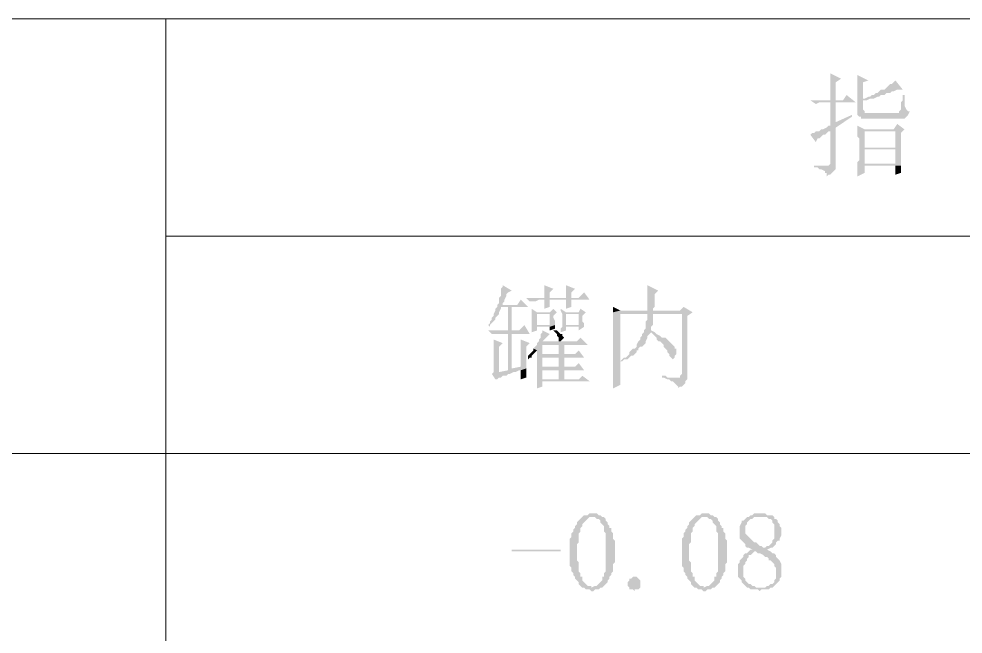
# Model space of a CAD drawing. Header units: millimetres. Extents: x 6 to 291, y 3 to 207.
# Drawn here: x 246.67 to 268.75, y 183.45 to 197.82 of the extents above; entities that cross this region are included whole.
import ezdxf

# ---------------------------------------------------------------- set-up
doc = ezdxf.new("R2010")
doc.units = ezdxf.units.MM

msp = doc.modelspace()

# ---------------------------------------------------------------- hatches: boundary and pattern name
at = {"true_color": 0x00b8b8}
h = msp.add_hatch(color=132, dxfattribs=at)
h.dxf.hatch_style = 2
h.paths.add_polyline_path([(265.64161, 196.553667), (265.64161, 195.918667), (265.76861, 195.918667), (265.76861, 196.342), (265.89561, 196.426667)])
h = msp.add_hatch(color=132, dxfattribs=at)
h.dxf.hatch_style = 2
h.paths.add_polyline_path([(266.27661, 196.511333), (266.27661, 195.707), (266.27661, 195.58), (266.318944, 195.537667), (266.361277, 195.537667), (266.361277, 195.495333), (267.377277, 195.495333), (267.41961, 195.537667), (267.461944, 195.58), (266.572944, 195.622333), (266.445944, 195.622333), (266.445944, 195.664667), (266.40361, 195.707), (266.40361, 195.918667), (266.488277, 195.918667), (266.572944, 195.961), (266.40361, 195.961), (266.40361, 196.342), (266.53061, 196.384333)])
h = msp.add_hatch(color=132, dxfattribs=at)
h.dxf.hatch_style = 2
h.paths.add_polyline_path([(267.16561, 196.384333), (267.123277, 196.342), (267.080944, 196.299667), (267.03861, 196.299667), (266.996277, 196.257333), (266.953944, 196.215), (266.91161, 196.172667), (266.826944, 196.172667), (266.78461, 196.130333), (266.742277, 196.088), (266.699944, 196.088), (266.65761, 196.045667), (266.615277, 196.045667), (266.572944, 196.003333), (266.53061, 196.003333), (266.445944, 195.961), (266.40361, 195.961), (266.65761, 195.961), (266.742277, 196.003333), (266.78461, 196.003333), (266.826944, 196.045667), (266.91161, 196.045667), (266.953944, 196.088), (267.03861, 196.088), (267.080944, 196.130333), (267.123277, 196.130333), (267.207944, 196.172667), (267.334944, 196.172667)])
h = msp.add_hatch(color=132, dxfattribs=at)
h.dxf.hatch_style = 2
h.paths.add_polyline_path([(266.02261, 196.045667), (265.937944, 195.918667), (265.175944, 195.918667), (265.302944, 195.834), (265.38761, 195.876333), (266.234277, 195.876333)])
h = msp.add_hatch(color=132, dxfattribs=at)
h.dxf.hatch_style = 2
h.paths.add_polyline_path([(265.76861, 195.876333), (265.64161, 195.876333), (265.64161, 195.326), (265.76861, 195.410667)])
h = msp.add_hatch(color=132, dxfattribs=at)
h.dxf.hatch_style = 2
h.paths.add_polyline_path([(267.377277, 196.045667), (267.334944, 196.045667), (267.334944, 195.918667), (267.29261, 195.876333), (267.29261, 195.707), (267.250277, 195.664667), (267.250277, 195.622333), (266.572944, 195.622333), (267.461944, 195.58), (267.504277, 195.664667), (267.461944, 195.664667), (267.41961, 195.707), (267.377277, 195.791667), (267.377277, 195.961)])
h = msp.add_hatch(color=132, dxfattribs=at)
h.dxf.hatch_style = 2
h.paths.add_polyline_path([(266.14961, 195.58), (265.76861, 195.410667), (265.64161, 195.326), (265.599277, 195.326), (265.556944, 195.283667), (265.472277, 195.241333), (265.429944, 195.241333), (265.64161, 195.199), (265.64161, 194.437), (265.599277, 194.394667), (265.51461, 194.394667), (265.76861, 194.394667), (265.76861, 195.283667), (266.14961, 195.537667)])
h = msp.add_hatch(color=132, dxfattribs=at)
h.dxf.hatch_style = 2
h.paths.add_polyline_path([(265.429944, 195.241333), (265.38761, 195.199), (265.302944, 195.199), (265.26061, 195.156667), (265.218277, 195.156667), (265.175944, 195.114333), (265.302944, 194.945), (265.345277, 195.029667), (265.38761, 195.029667), (265.429944, 195.072), (265.472277, 195.114333), (265.51461, 195.114333), (265.556944, 195.156667), (265.599277, 195.199), (265.64161, 195.199)])
h = msp.add_hatch(color=132, dxfattribs=at)
h.dxf.hatch_style = 2
h.paths.add_polyline_path([(266.27661, 195.326), (266.27661, 195.199), (267.16561, 195.199), (267.16561, 194.818), (266.445944, 194.818), (266.318944, 194.775667), (267.16561, 194.775667), (267.16561, 194.437), (266.445944, 194.437), (266.27661, 194.394667), (266.27661, 194.140667), (266.445944, 194.225333), (266.445944, 194.394667), (267.29261, 194.394667), (267.29261, 195.156667), (267.377277, 195.241333), (266.445944, 195.241333)])
h = msp.add_hatch(color=132, dxfattribs=at)
h.dxf.hatch_style = 2
h.paths.add_polyline_path([(267.207944, 195.368333), (267.123277, 195.241333), (266.445944, 195.241333), (267.377277, 195.241333)])
h = msp.add_hatch(color=132, dxfattribs=at)
h.dxf.hatch_style = 2
h.paths.add_polyline_path([(266.27661, 195.199), (266.27661, 195.072), (266.318944, 195.029667), (266.318944, 194.775667), (266.445944, 194.818), (266.445944, 195.199), (267.16561, 195.199)])
h = msp.add_hatch(color=132, dxfattribs=at)
h.dxf.hatch_style = 2
h.paths.add_polyline_path([(266.318944, 194.775667), (266.318944, 194.521667), (266.27661, 194.479333), (266.27661, 194.394667), (266.445944, 194.437), (266.445944, 194.775667), (267.16561, 194.775667)])
h = msp.add_hatch(color=132, dxfattribs=at)
h.dxf.hatch_style = 2
h.paths.add_polyline_path([(265.26061, 194.394667), (265.26061, 194.352333), (265.345277, 194.352333), (265.38761, 194.31), (265.429944, 194.31), (265.51461, 194.267667), (265.51461, 194.225333), (265.556944, 194.225333), (265.556944, 194.140667), (265.599277, 194.183), (265.64161, 194.183), (265.683944, 194.225333), (265.726277, 194.267667), (265.76861, 194.31), (265.76861, 194.394667), (265.345277, 194.394667)])
h = msp.add_hatch(color=132, dxfattribs=at)
h.dxf.hatch_style = 2
h.paths.add_polyline_path([(267.29261, 194.394667), (267.16561, 194.394667), (267.16561, 194.183), (267.29261, 194.225333), (267.29261, 194.352333)])
h = msp.add_hatch(color=132, dxfattribs=at)
h.dxf.hatch_style = 2
h.paths.add_polyline_path([(257.979277, 191.600667), (257.979277, 191.558333), (257.936944, 191.516), (257.936944, 191.346667), (257.89461, 191.304333), (257.89461, 191.177333), (257.852277, 191.135), (257.979277, 191.135), (257.979277, 191.177333), (258.02161, 191.219667), (258.02161, 191.262), (258.063944, 191.346667), (258.063944, 191.389), (258.106277, 191.431333), (258.190944, 191.473667)])
h = msp.add_hatch(color=132, dxfattribs=at)
h.dxf.hatch_style = 2
h.paths.add_polyline_path([(259.460944, 191.600667), (259.460944, 191.304333), (258.952944, 191.304333), (259.587944, 191.304333), (259.587944, 191.431333), (259.67261, 191.516)])
h = msp.add_hatch(color=132, dxfattribs=at)
h.dxf.hatch_style = 2
h.paths.add_polyline_path([(258.952944, 191.600667), (258.952944, 191.304333), (259.079944, 191.304333), (259.079944, 191.431333), (259.16461, 191.516)])
h = msp.add_hatch(color=132, dxfattribs=at)
h.dxf.hatch_style = 2
h.paths.add_polyline_path([(261.365944, 191.600667), (261.365944, 191.008), (261.492944, 191.008), (261.492944, 191.050333), (261.535277, 191.092667), (261.535277, 191.389), (261.619944, 191.473667)])
h = msp.add_hatch(color=132, dxfattribs=at)
h.dxf.hatch_style = 2
h.paths.add_polyline_path([(258.40261, 191.262), (258.317944, 191.135), (257.852277, 191.135), (257.852277, 191.092667), (257.809944, 191.050333), (257.809944, 191.008), (257.76761, 190.923333), (257.76761, 190.881), (257.725277, 190.838667), (257.725277, 190.796333), (257.682944, 190.754), (257.682944, 190.711667), (257.64061, 190.669333), (257.682944, 190.627), (257.682944, 190.669333), (257.725277, 190.711667), (257.76761, 190.754), (257.809944, 190.796333), (257.809944, 190.838667), (257.852277, 190.881), (257.89461, 190.923333), (257.89461, 190.965667), (257.936944, 191.050333), (257.936944, 191.092667), (258.571944, 191.092667)])
h = msp.add_hatch(color=132, dxfattribs=at)
h.dxf.hatch_style = 2
h.paths.add_polyline_path([(259.884277, 191.431333), (259.757277, 191.304333), (258.52961, 191.304333), (258.614277, 191.219667), (258.741277, 191.219667), (258.825944, 191.262), (260.011277, 191.262)])
h = msp.add_hatch(color=132, dxfattribs=at)
h.dxf.hatch_style = 2
h.paths.add_polyline_path([(258.952944, 191.262), (258.952944, 191.050333), (259.079944, 191.092667), (259.079944, 191.262), (259.460944, 191.262)])
h = msp.add_hatch(color=132, dxfattribs=at)
h.dxf.hatch_style = 2
h.paths.add_polyline_path([(259.587944, 191.262), (258.952944, 191.262), (259.460944, 191.262), (259.460944, 191.050333), (259.587944, 191.092667), (259.587944, 191.219667)])
h = msp.add_hatch(color=132, dxfattribs=at)
h.dxf.hatch_style = 2
h.paths.add_polyline_path([(258.190944, 190.542333), (258.190944, 191.092667), (258.106277, 191.092667), (258.106277, 190.542333)])
h = msp.add_hatch(color=132, dxfattribs=at)
h.dxf.hatch_style = 2
h.paths.add_polyline_path([(258.65661, 191.050333), (258.65661, 190.923333), (259.079944, 190.923333), (259.079944, 190.669333), (258.65661, 190.669333), (258.65661, 190.5), (258.78361, 190.542333), (258.78361, 190.627), (259.079944, 190.627), (259.206944, 190.669333), (259.206944, 190.754), (259.16461, 190.838667), (259.16461, 190.881), (259.249277, 190.965667), (258.78361, 190.965667)])
h = msp.add_hatch(color=132, dxfattribs=at)
h.dxf.hatch_style = 2
h.paths.add_polyline_path([(259.16461, 191.050333), (259.079944, 190.965667), (258.78361, 190.965667), (259.249277, 190.965667)])
h = msp.add_hatch(color=132, dxfattribs=at)
h.dxf.hatch_style = 2
h.paths.add_polyline_path([(259.333944, 191.050333), (259.333944, 191.008), (259.376277, 190.923333), (259.757277, 190.923333), (259.757277, 190.669333), (259.376277, 190.669333), (259.376277, 190.627), (259.757277, 190.627), (259.757277, 190.542333), (259.884277, 190.627), (259.884277, 190.711667), (259.841944, 190.754), (259.841944, 190.881), (259.92661, 190.965667), (259.460944, 190.965667)])
h = msp.add_hatch(color=132, dxfattribs=at)
h.dxf.hatch_style = 2
h.paths.add_polyline_path([(259.79961, 191.050333), (259.757277, 190.965667), (259.460944, 190.965667), (259.92661, 190.965667)])
h = msp.add_hatch(color=132, dxfattribs=at)
h.dxf.hatch_style = 2
h.paths.add_polyline_path([(260.56161, 191.092667), (260.56161, 190.965667), (260.730944, 191.008)])
h = msp.add_hatch(color=132, dxfattribs=at)
h.dxf.hatch_style = 2
h.paths.add_polyline_path([(262.21261, 191.092667), (262.127944, 191.008), (260.730944, 191.008), (260.56161, 190.965667), (260.56161, 189.611), (260.56161, 189.187667), (260.730944, 189.272333), (260.730944, 189.822667), (260.773277, 189.822667), (260.730944, 189.822667), (260.730944, 190.923333), (262.170277, 190.923333), (262.424277, 190.965667)])
h = msp.add_hatch(color=132, dxfattribs=at)
h.dxf.hatch_style = 2
h.paths.add_polyline_path([(258.65661, 190.923333), (258.65661, 190.669333), (258.78361, 190.669333), (258.78361, 190.923333), (259.079944, 190.923333)])
h = msp.add_hatch(color=132, dxfattribs=at)
h.dxf.hatch_style = 2
h.paths.add_polyline_path([(259.376277, 190.923333), (259.376277, 190.796333), (259.376277, 190.669333), (259.460944, 190.669333), (259.460944, 190.923333), (259.757277, 190.923333)])
h = msp.add_hatch(color=132, dxfattribs=at)
h.dxf.hatch_style = 2
h.paths.add_polyline_path([(261.492944, 190.923333), (261.365944, 190.923333), (261.365944, 190.796333), (261.32361, 190.754), (261.32361, 190.584667), (261.281277, 190.542333), (261.281277, 190.5), (261.238944, 190.457667), (261.238944, 190.415333), (261.19661, 190.373), (261.19661, 190.330667), (261.154277, 190.288333), (261.111944, 190.203667), (261.111944, 190.161333), (261.06961, 190.119), (261.027277, 190.119), (260.984944, 190.076667), (260.94261, 190.034333), (260.94261, 189.992), (260.900277, 189.949667), (260.857944, 189.907333), (260.81561, 189.907333), (260.773277, 189.865), (260.730944, 189.822667), (260.773277, 189.822667), (260.81561, 189.865), (260.900277, 189.865), (260.94261, 189.907333), (260.984944, 189.949667), (261.027277, 189.949667), (261.06961, 189.992), (261.111944, 190.034333), (261.111944, 190.076667), (261.154277, 190.076667), (261.154277, 190.119), (261.19661, 190.161333), (261.238944, 190.161333), (261.281277, 190.203667), (261.32361, 190.246), (261.32361, 190.288333), (261.365944, 190.373), (261.365944, 190.415333), (261.408277, 190.457667), (261.45061, 190.5), (261.535277, 190.5), (261.45061, 190.542333), (261.45061, 190.627), (261.492944, 190.669333), (261.492944, 190.881)])
h = msp.add_hatch(color=132, dxfattribs=at)
h.dxf.hatch_style = 2
h.paths.add_polyline_path([(262.424277, 190.965667), (262.170277, 190.923333), (262.170277, 189.526333), (262.127944, 189.484), (262.127944, 189.441667), (261.70461, 189.441667), (261.746944, 189.441667), (261.83161, 189.399333), (261.873944, 189.399333), (261.916277, 189.357), (261.95861, 189.357), (262.000944, 189.314667), (262.043277, 189.272333), (262.08561, 189.23), (262.08561, 189.187667), (262.127944, 189.23), (262.170277, 189.23), (262.21261, 189.272333), (262.254944, 189.314667), (262.254944, 189.357), (262.297277, 189.399333), (262.297277, 190.881)])
h = msp.add_hatch(color=132, dxfattribs=at)
h.dxf.hatch_style = 2
h.paths.add_polyline_path([(258.487277, 190.669333), (258.360277, 190.542333), (257.64061, 190.542333), (257.725277, 190.457667), (258.614277, 190.457667)])
h = msp.add_hatch(color=132, dxfattribs=at)
h.dxf.hatch_style = 2
h.paths.add_polyline_path([(259.206944, 190.669333), (259.079944, 190.627), (259.079944, 190.542333), (259.206944, 190.584667), (259.206944, 190.627)])
h = msp.add_hatch(color=132, dxfattribs=at)
h.dxf.hatch_style = 2
h.paths.add_polyline_path([(259.376277, 190.627), (259.333944, 190.584667), (259.333944, 190.5), (259.460944, 190.542333), (259.460944, 190.627), (259.757277, 190.627)])
h = msp.add_hatch(color=132, dxfattribs=at)
h.dxf.hatch_style = 2
h.paths.add_polyline_path([(258.190944, 190.457667), (258.106277, 190.457667), (258.106277, 189.611), (257.89461, 189.568667), (258.27561, 189.568667), (258.360277, 189.611), (258.40261, 189.611), (258.52961, 189.653333), (258.190944, 189.653333)])
h = msp.add_hatch(color=132, dxfattribs=at)
h.dxf.hatch_style = 2
h.paths.add_polyline_path([(259.79961, 190.373), (259.714944, 190.288333), (258.91061, 190.288333), (258.78361, 190.246), (258.78361, 190.203667), (258.741277, 190.161333), (258.698944, 190.119), (258.78361, 190.076667), (258.78361, 189.907333), (259.41861, 189.992), (258.91061, 189.992), (258.91061, 190.203667), (259.968944, 190.203667)])
h = msp.add_hatch(color=132, dxfattribs=at)
h.dxf.hatch_style = 2
h.paths.add_polyline_path([(258.91061, 190.542333), (258.91061, 190.5), (258.868277, 190.457667), (258.868277, 190.373), (258.825944, 190.330667), (258.825944, 190.288333), (258.78361, 190.246), (258.91061, 190.288333), (258.952944, 190.330667), (258.995277, 190.373), (259.03761, 190.415333), (259.079944, 190.457667)])
h = msp.add_hatch(color=132, dxfattribs=at)
h.dxf.hatch_style = 2
h.paths.add_polyline_path([(259.206944, 190.542333), (259.16461, 190.542333), (259.206944, 190.5), (259.249277, 190.457667), (259.249277, 190.415333), (259.29161, 190.373), (259.29161, 190.288333), (259.333944, 190.288333), (259.376277, 190.330667), (259.41861, 190.373), (259.376277, 190.415333), (259.376277, 190.457667), (259.333944, 190.457667), (259.29161, 190.5), (259.249277, 190.542333)])
h = msp.add_hatch(color=132, dxfattribs=at)
h.dxf.hatch_style = 2
h.paths.add_polyline_path([(261.535277, 190.5), (261.45061, 190.5), (261.492944, 190.457667), (261.535277, 190.415333), (261.57761, 190.373), (261.57761, 190.330667), (261.619944, 190.288333), (261.662277, 190.288333), (261.70461, 190.246), (261.746944, 190.203667), (261.746944, 190.161333), (261.789277, 190.119), (261.83161, 190.076667), (261.83161, 190.034333), (261.873944, 189.992), (261.873944, 189.949667), (261.916277, 189.907333), (261.95861, 189.865), (262.000944, 189.907333), (262.000944, 189.949667), (262.043277, 189.992), (262.043277, 190.119), (262.000944, 190.119), (262.000944, 190.161333), (261.95861, 190.203667), (261.916277, 190.246), (261.873944, 190.288333), (261.83161, 190.330667), (261.789277, 190.373), (261.70461, 190.373), (261.662277, 190.415333), (261.57761, 190.457667)])
h = msp.add_hatch(color=132, dxfattribs=at)
h.dxf.hatch_style = 2
h.paths.add_polyline_path([(257.76761, 190.330667), (257.76761, 190.246), (257.76761, 189.568667), (257.725277, 189.526333), (257.809944, 189.399333), (257.852277, 189.399333), (257.89461, 189.441667), (257.936944, 189.441667), (257.979277, 189.484), (258.063944, 189.484), (258.106277, 189.526333), (258.14861, 189.526333), (258.233277, 189.568667), (257.89461, 189.568667), (257.89461, 190.161333), (257.979277, 190.246)])
h = msp.add_hatch(color=132, dxfattribs=at)
h.dxf.hatch_style = 2
h.paths.add_polyline_path([(258.40261, 190.330667), (258.40261, 189.695667), (258.190944, 189.653333), (258.52961, 189.653333), (258.52961, 189.780333), (258.52961, 190.161333), (258.614277, 190.246)])
h = msp.add_hatch(color=132, dxfattribs=at)
h.dxf.hatch_style = 2
h.paths.add_polyline_path([(259.41861, 190.203667), (259.29161, 190.203667), (259.29161, 189.992), (258.91061, 189.992), (259.41861, 189.992)])
h = msp.add_hatch(color=132, dxfattribs=at)
h.dxf.hatch_style = 2
h.paths.add_polyline_path([(258.698944, 190.119), (258.698944, 190.076667), (258.65661, 190.034333), (258.614277, 189.992), (258.571944, 189.949667), (258.571944, 189.865), (258.614277, 189.907333), (258.65661, 189.907333), (258.65661, 189.949667), (258.698944, 189.992), (258.741277, 190.034333), (258.78361, 190.076667)])
h = msp.add_hatch(color=132, dxfattribs=at)
h.dxf.hatch_style = 2
h.paths.add_polyline_path([(259.757277, 190.076667), (259.67261, 189.992), (259.41861, 189.992), (258.78361, 189.907333), (258.78361, 189.653333), (259.41861, 189.695667), (258.91061, 189.695667), (258.91061, 189.907333), (259.884277, 189.907333)])
h = msp.add_hatch(color=132, dxfattribs=at)
h.dxf.hatch_style = 2
h.paths.add_polyline_path([(259.41861, 189.907333), (259.29161, 189.907333), (259.29161, 189.695667), (258.91061, 189.695667), (259.41861, 189.695667)])
h = msp.add_hatch(color=132, dxfattribs=at)
h.dxf.hatch_style = 2
h.paths.add_polyline_path([(259.757277, 189.780333), (259.67261, 189.695667), (259.41861, 189.695667), (258.78361, 189.653333), (258.78361, 189.399333), (259.41861, 189.399333), (258.91061, 189.399333), (258.91061, 189.611), (259.884277, 189.611)])
h = msp.add_hatch(color=132, dxfattribs=at)
h.dxf.hatch_style = 2
h.paths.add_polyline_path([(258.52961, 189.653333), (258.40261, 189.611), (258.40261, 189.399333), (258.52961, 189.441667), (258.52961, 189.568667)])
h = msp.add_hatch(color=132, dxfattribs=at)
h.dxf.hatch_style = 2
h.paths.add_polyline_path([(259.841944, 189.484), (259.757277, 189.399333), (258.78361, 189.399333), (258.78361, 189.187667), (258.91061, 189.23), (258.91061, 189.357), (260.011277, 189.357)])
h = msp.add_hatch(color=132, dxfattribs=at)
h.dxf.hatch_style = 2
h.paths.add_polyline_path([(259.41861, 189.611), (259.29161, 189.611), (259.29161, 189.399333), (258.91061, 189.399333), (259.41861, 189.399333)])
h = msp.add_hatch(color=132, dxfattribs=at)
h.dxf.hatch_style = 2
h.paths.add_polyline_path([(261.70461, 189.484), (261.70461, 189.441667), (262.08561, 189.441667), (261.83161, 189.441667), (261.789277, 189.484)])
h = msp.add_hatch(color=132, dxfattribs=at)
h.dxf.hatch_style = 2
h.paths.add_polyline_path([(259.841944, 186.182), (259.79961, 186.139667), (259.757277, 186.097333), (259.714944, 186.055), (259.714944, 186.012667), (259.67261, 185.970333), (259.67261, 185.928), (259.630277, 185.885667), (259.630277, 185.843333), (259.587944, 185.801), (259.587944, 185.716333), (259.54561, 185.674), (259.54561, 185.039), (259.587944, 184.996667), (259.587944, 184.912), (259.630277, 184.869667), (259.630277, 184.827333), (259.67261, 184.785), (259.67261, 184.742667), (259.714944, 184.700333), (259.757277, 184.658), (259.757277, 184.615667), (259.79961, 184.573333), (259.841944, 184.531), (259.884277, 184.531), (259.92661, 184.488667), (260.011277, 184.488667), (260.05361, 184.446333), (260.095944, 184.446333), (260.138277, 184.488667), (260.222944, 184.488667), (260.265277, 184.531), (260.30761, 184.531), (260.05361, 184.531), (260.05361, 184.573333), (259.968944, 184.573333), (259.92661, 184.615667), (259.884277, 184.658), (259.841944, 184.700333), (259.841944, 184.785), (259.79961, 184.785), (259.79961, 184.869667), (259.757277, 184.912), (259.757277, 185.123667), (259.714944, 185.166), (259.714944, 185.547), (259.757277, 185.589333), (259.757277, 185.801), (259.79961, 185.843333), (259.79961, 185.928), (259.841944, 185.970333), (259.841944, 186.012667), (259.884277, 186.055), (259.92661, 186.097333), (259.968944, 186.139667), (260.011277, 186.182), (260.05361, 186.182)])
h = msp.add_hatch(color=132, dxfattribs=at)
h.dxf.hatch_style = 2
h.paths.add_polyline_path([(260.05361, 186.266667), (260.011277, 186.266667), (259.968944, 186.224333), (259.884277, 186.224333), (259.841944, 186.182), (260.138277, 186.182), (260.18061, 186.139667), (260.222944, 186.139667), (260.265277, 186.097333), (260.265277, 186.055), (260.30761, 186.012667), (260.349944, 185.970333), (260.349944, 185.843333), (260.392277, 185.801), (260.392277, 184.912), (260.349944, 184.869667), (260.349944, 184.785), (260.30761, 184.785), (260.30761, 184.700333), (260.265277, 184.658), (260.222944, 184.615667), (260.18061, 184.573333), (260.138277, 184.573333), (260.05361, 184.531), (260.30761, 184.531), (260.349944, 184.573333), (260.392277, 184.615667), (260.43461, 184.658), (260.43461, 184.700333), (260.476944, 184.742667), (260.476944, 184.785), (260.519277, 184.827333), (260.519277, 184.869667), (260.56161, 184.912), (260.56161, 185.081333), (260.603944, 185.123667), (260.603944, 185.377667), (260.603944, 185.631667), (260.56161, 185.674), (260.56161, 185.801), (260.519277, 185.843333), (260.519277, 185.928), (260.476944, 185.928), (260.476944, 185.970333), (260.43461, 186.012667), (260.43461, 186.055), (260.392277, 186.097333), (260.392277, 186.139667), (260.349944, 186.182), (260.30761, 186.182), (260.265277, 186.224333), (260.222944, 186.224333), (260.18061, 186.266667), (260.138277, 186.266667)])
h = msp.add_hatch(color=132, dxfattribs=at)
h.dxf.hatch_style = 2
h.paths.add_polyline_path([(262.46661, 186.182), (262.424277, 186.139667), (262.381944, 186.097333), (262.33961, 186.055), (262.33961, 186.012667), (262.297277, 185.970333), (262.297277, 185.928), (262.254944, 185.885667), (262.254944, 185.843333), (262.21261, 185.801), (262.21261, 185.716333), (262.170277, 185.674), (262.170277, 185.039), (262.21261, 184.996667), (262.21261, 184.912), (262.254944, 184.869667), (262.254944, 184.827333), (262.297277, 184.785), (262.297277, 184.742667), (262.33961, 184.700333), (262.381944, 184.658), (262.381944, 184.615667), (262.424277, 184.573333), (262.46661, 184.531), (262.508944, 184.531), (262.551277, 184.488667), (262.635944, 184.488667), (262.678277, 184.446333), (262.72061, 184.446333), (262.762944, 184.488667), (262.84761, 184.488667), (262.889944, 184.531), (262.932277, 184.531), (262.678277, 184.531), (262.678277, 184.573333), (262.59361, 184.573333), (262.551277, 184.615667), (262.508944, 184.658), (262.46661, 184.700333), (262.46661, 184.785), (262.424277, 184.785), (262.424277, 184.869667), (262.381944, 184.912), (262.381944, 185.123667), (262.33961, 185.166), (262.33961, 185.547), (262.381944, 185.589333), (262.381944, 185.801), (262.424277, 185.843333), (262.424277, 185.928), (262.46661, 185.970333), (262.46661, 186.012667), (262.508944, 186.055), (262.551277, 186.097333), (262.59361, 186.139667), (262.635944, 186.182), (262.678277, 186.182)])
h = msp.add_hatch(color=132, dxfattribs=at)
h.dxf.hatch_style = 2
h.paths.add_polyline_path([(262.678277, 186.266667), (262.635944, 186.266667), (262.59361, 186.224333), (262.508944, 186.224333), (262.46661, 186.182), (262.762944, 186.182), (262.805277, 186.139667), (262.84761, 186.139667), (262.889944, 186.097333), (262.889944, 186.055), (262.932277, 186.012667), (262.97461, 185.970333), (262.97461, 185.843333), (263.016944, 185.801), (263.016944, 184.912), (262.97461, 184.869667), (262.97461, 184.785), (262.932277, 184.785), (262.932277, 184.700333), (262.889944, 184.658), (262.84761, 184.615667), (262.805277, 184.573333), (262.762944, 184.573333), (262.678277, 184.531), (262.932277, 184.531), (262.97461, 184.573333), (263.016944, 184.615667), (263.059277, 184.658), (263.059277, 184.700333), (263.10161, 184.742667), (263.10161, 184.785), (263.143944, 184.827333), (263.143944, 184.869667), (263.186277, 184.912), (263.186277, 185.081333), (263.22861, 185.123667), (263.22861, 185.377667), (263.22861, 185.631667), (263.186277, 185.674), (263.186277, 185.801), (263.143944, 185.843333), (263.143944, 185.928), (263.10161, 185.928), (263.10161, 185.970333), (263.059277, 186.012667), (263.059277, 186.055), (263.016944, 186.097333), (263.016944, 186.139667), (262.97461, 186.182), (262.932277, 186.182), (262.889944, 186.224333), (262.84761, 186.224333), (262.805277, 186.266667), (262.762944, 186.266667)])
h = msp.add_hatch(color=132, dxfattribs=at)
h.dxf.hatch_style = 2
h.paths.add_polyline_path([(263.99061, 186.266667), (263.86361, 186.266667), (263.821277, 186.224333), (263.778944, 186.224333), (263.73661, 186.182), (263.694277, 186.182), (263.651944, 186.139667), (263.60961, 186.097333), (263.567277, 186.097333), (263.567277, 186.055), (263.524944, 185.970333), (263.524944, 185.674), (263.567277, 185.631667), (263.60961, 185.589333), (263.651944, 185.547), (263.651944, 185.504667), (263.694277, 185.462333), (263.73661, 185.462333), (263.821277, 185.42), (263.778944, 185.42), (263.73661, 185.377667), (263.905944, 185.377667), (263.948277, 185.335333), (263.99061, 185.335333), (264.075277, 185.293), (264.11761, 185.250667), (264.159944, 185.250667), (264.202277, 185.208333), (264.202277, 185.166), (264.24461, 185.166), (264.286944, 185.123667), (264.329277, 185.081333), (264.329277, 185.039), (264.37161, 184.996667), (264.37161, 184.869667), (264.37161, 184.742667), (264.329277, 184.700333), (264.329277, 184.658), (264.286944, 184.615667), (264.24461, 184.615667), (264.202277, 184.573333), (264.159944, 184.573333), (264.11761, 184.531), (263.73661, 184.531), (263.778944, 184.488667), (263.948277, 184.488667), (263.99061, 184.446333), (264.032944, 184.488667), (264.202277, 184.488667), (264.24461, 184.531), (264.286944, 184.531), (264.329277, 184.573333), (264.37161, 184.615667), (264.413944, 184.658), (264.456277, 184.700333), (264.456277, 184.742667), (264.49861, 184.785), (264.49861, 185.081333), (264.456277, 185.166), (264.413944, 185.208333), (264.37161, 185.250667), (264.37161, 185.293), (264.329277, 185.335333), (264.286944, 185.335333), (264.24461, 185.377667), (264.159944, 185.42), (264.24461, 185.462333), (264.075277, 185.462333), (264.032944, 185.504667), (263.99061, 185.504667), (263.948277, 185.547), (263.905944, 185.589333), (263.86361, 185.589333), (263.821277, 185.631667), (263.778944, 185.674), (263.73661, 185.716333), (263.694277, 185.758667), (263.651944, 185.801), (263.651944, 185.970333), (263.694277, 186.012667), (263.694277, 186.055), (263.73661, 186.097333), (263.778944, 186.139667), (263.821277, 186.139667), (263.86361, 186.182), (263.99061, 186.182), (264.286944, 186.224333), (264.159944, 186.224333), (264.11761, 186.266667), (264.075277, 186.266667)])
h = msp.add_hatch(color=132, dxfattribs=at)
h.dxf.hatch_style = 2
h.paths.add_polyline_path([(264.286944, 186.224333), (263.99061, 186.182), (264.159944, 186.182), (264.202277, 186.139667), (264.24461, 186.139667), (264.286944, 186.097333), (264.286944, 186.055), (264.329277, 186.012667), (264.329277, 185.674), (264.286944, 185.631667), (264.286944, 185.589333), (264.24461, 185.547), (264.202277, 185.504667), (264.159944, 185.504667), (264.11761, 185.462333), (264.286944, 185.462333), (264.329277, 185.504667), (264.37161, 185.547), (264.37161, 185.589333), (264.413944, 185.631667), (264.456277, 185.631667), (264.456277, 185.674), (264.49861, 185.758667), (264.49861, 185.928), (264.456277, 185.970333), (264.456277, 186.012667), (264.413944, 186.055), (264.413944, 186.097333), (264.37161, 186.139667), (264.329277, 186.139667), (264.329277, 186.182)])
h = msp.add_hatch(color=132, dxfattribs=at)
h.dxf.hatch_style = 2
h.paths.add_polyline_path([(259.333944, 185.377667), (259.333944, 185.42), (258.190944, 185.42), (258.190944, 185.377667)])
h = msp.add_hatch(color=132, dxfattribs=at)
h.dxf.hatch_style = 2
h.paths.add_polyline_path([(263.73661, 185.377667), (263.694277, 185.335333), (263.651944, 185.335333), (263.60961, 185.293), (263.60961, 185.250667), (263.567277, 185.208333), (263.524944, 185.166), (263.524944, 185.123667), (263.48261, 185.081333), (263.48261, 184.785), (263.524944, 184.742667), (263.567277, 184.700333), (263.567277, 184.658), (263.60961, 184.615667), (263.651944, 184.573333), (263.694277, 184.531), (263.99061, 184.531), (263.905944, 184.531), (263.86361, 184.573333), (263.821277, 184.573333), (263.778944, 184.615667), (263.73661, 184.615667), (263.694277, 184.658), (263.651944, 184.700333), (263.651944, 184.742667), (263.60961, 184.785), (263.60961, 184.912), (263.60961, 185.039), (263.651944, 185.081333), (263.651944, 185.123667), (263.694277, 185.166), (263.694277, 185.208333), (263.73661, 185.250667), (263.73661, 185.293), (263.778944, 185.293), (263.821277, 185.335333), (263.86361, 185.377667)])
h = msp.add_hatch(color=132, dxfattribs=at)
h.dxf.hatch_style = 2
h.paths.add_polyline_path([(261.06961, 184.446333), (261.027277, 184.488667), (260.94261, 184.488667), (260.94261, 184.531), (260.900277, 184.573333), (260.900277, 184.658), (260.94261, 184.700333), (260.94261, 184.742667), (260.984944, 184.742667), (261.027277, 184.785), (261.111944, 184.785), (261.154277, 184.742667), (261.19661, 184.700333), (261.19661, 184.531), (261.154277, 184.488667), (261.06961, 184.488667)])

# ---------------------------------------------------------------- linework, layer by layer
at = {"color": 8, "lineweight": 0, "true_color": 0x808080}
for points in [[(215.053192, 197.823667), (287.10461, 197.823667)], [(250.105192, 197.823667), (250.105192, 152.061333)], [(250.105192, 192.743667), (287.10461, 192.743667)], [(215.053192, 187.663667), (287.10461, 187.663667)]]:
    msp.add_lwpolyline(points, dxfattribs=at)

doc.saveas('drawing.dxf')
